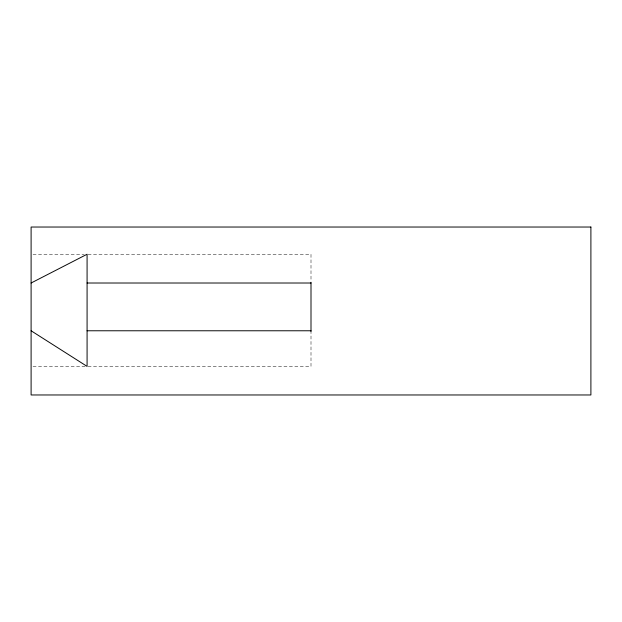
<?xml version="1.0" encoding="UTF-8"?>
<svg xmlns="http://www.w3.org/2000/svg" width="622" height="622" viewBox="0 0 622 622"><rect width="100%" height="100%" fill="white"/><g stroke="black" fill="none" stroke-linecap="round" stroke-linejoin="round"><path stroke-width="0.47" stroke-dasharray="3.11 2.33" d="M33.028 254.25L84.188 254.25M88.052 254.25L311 254.25L311 281.315M33.028 366.381L85.152 366.381M88.052 366.381L311 366.381L311 331.58"/><path stroke-width="0.93" d="M31.1 283.01L87.08 254.25L87.08 366.381L31.1 330.772M87.08 283.01L311 283.01M87.08 330.772L311 330.772M311 282.279L311 331.58M590.9 227.03L31.1 227.03L31.1 394.97L590.9 394.97L590.9 227.03"/></g></svg>
